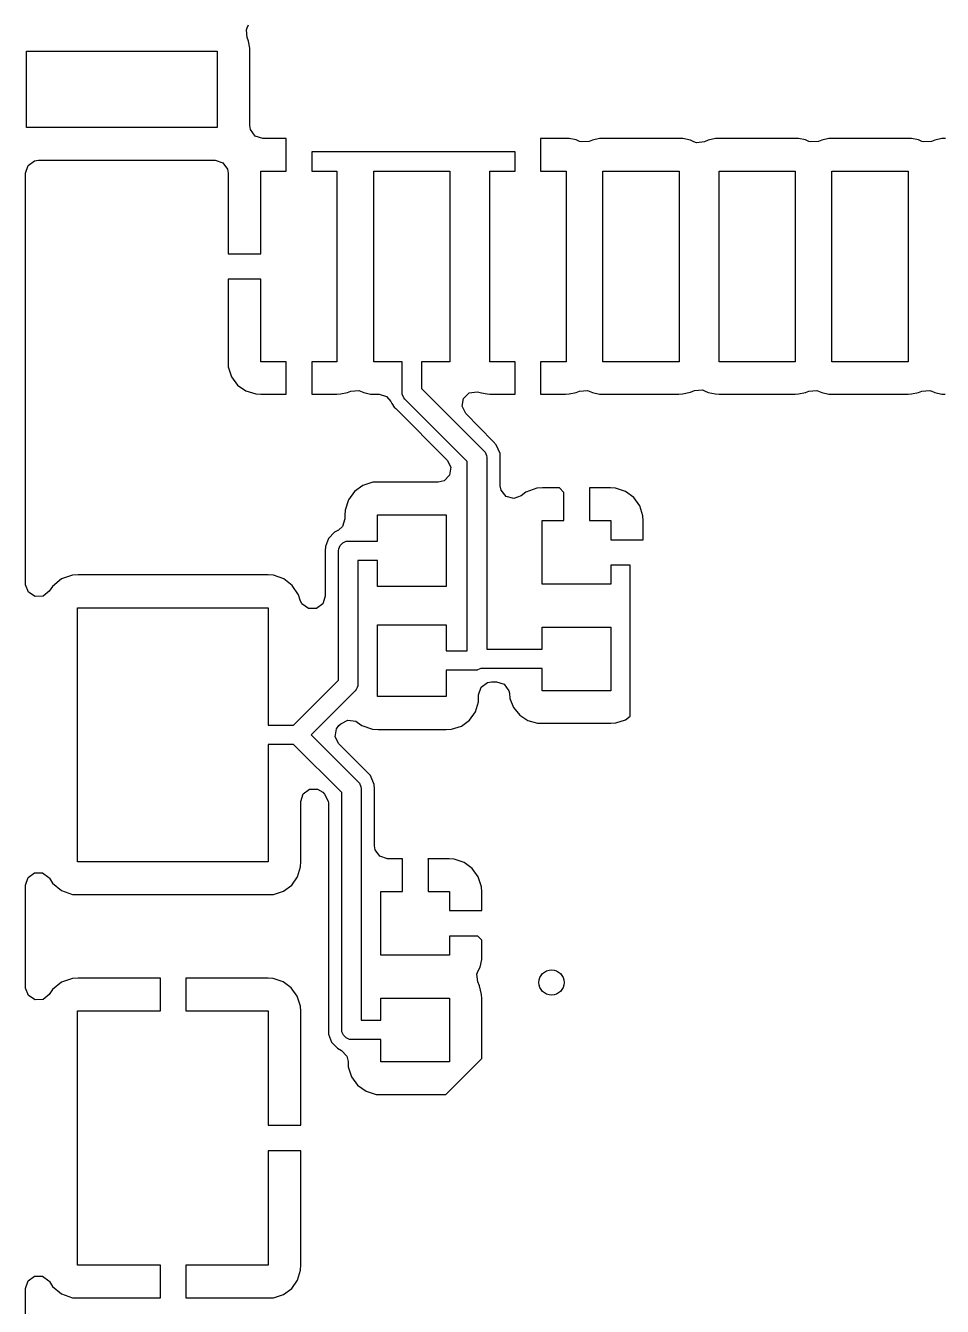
# Model space of a CAD drawing. Header units: inches. Extents: x 5.33 to 6.48, y -5.2 to -3.46.
# Drawn here: x 5.3299 to 5.6139, y -4.6579 to -4.2609 of the extents above; entities that cross this region are included whole.
import ezdxf

# ---------------------------------------------------------------- set-up
doc = ezdxf.new("R2010")
doc.units = ezdxf.units.IN
doc.header["$MEASUREMENT"] = 0
doc.layers.add('Top Layer', color=13, linetype='CONTINUOUS', true_color=0xc83434)

msp = doc.modelspace()

# ---------------------------------------------------------------- linework, layer by layer
at = {"layer": 'Top Layer', "linetype": 'CONTINUOUS'}
for p, q in [((5.39829, -4.26221), (5.39847, -4.26166)), ((5.39845, -4.26467), (5.39829, -4.26221)), ((5.39847, -4.26166), (5.39889, -4.26065)), ((5.39887, -4.26571), (5.39845, -4.26467)), ((5.39932, -4.26789), (5.39887, -4.26571)), ((5.33012, -4.29252), (5.33012, -4.2689)), ((5.33012, -4.2689), (5.38917, -4.2689)), ((5.38917, -4.2689), (5.38917, -4.29252)), ((5.39935, -4.26895), (5.39932, -4.26789)), ((5.39935, -4.29193), (5.39935, -4.26895)), ((5.38917, -4.29252), (5.33012, -4.29252)), ((5.39954, -4.29317), (5.39935, -4.29193)), ((5.401, -4.29517), (5.39954, -4.29317)), ((5.40335, -4.29593), (5.401, -4.29517)), ((5.41063, -4.29593), (5.40335, -4.29593)), ((5.41063, -4.30604), (5.41063, -4.29593)), ((5.49721, -4.29593), (5.48937, -4.29593)), ((5.48937, -4.29593), (5.48937, -4.30604)), ((5.49827, -4.29595), (5.49721, -4.29593)), ((5.50041, -4.29639), (5.49827, -4.29595)), ((5.50143, -4.29681), (5.50041, -4.29639)), ((5.50197, -4.29699), (5.50143, -4.29681)), ((5.50444, -4.29682), (5.50197, -4.29699)), ((5.50547, -4.29641), (5.50444, -4.29682)), ((5.50766, -4.29596), (5.50547, -4.29641)), ((5.50872, -4.29593), (5.50766, -4.29596)), ((5.53228, -4.29593), (5.50872, -4.29593)), ((5.53232, -4.29593), (5.53228, -4.29593)), ((5.5335, -4.29592), (5.53232, -4.29593)), ((5.53581, -4.29642), (5.5335, -4.29592)), ((5.53688, -4.29692), (5.53581, -4.29642)), ((5.53774, -4.29722), (5.53688, -4.29692)), ((5.5402, -4.29696), (5.53774, -4.29722)), ((5.54129, -4.29648), (5.5402, -4.29696)), ((5.54361, -4.29596), (5.54129, -4.29648)), ((5.54474, -4.29593), (5.54361, -4.29596)), ((5.56827, -4.29593), (5.54474, -4.29593)), ((5.56934, -4.29595), (5.56827, -4.29593)), ((5.57148, -4.29639), (5.56934, -4.29595)), ((5.57249, -4.29681), (5.57148, -4.29639)), ((5.57303, -4.29699), (5.57249, -4.29681)), ((5.5755, -4.29682), (5.57303, -4.29699)), ((5.57654, -4.29641), (5.5755, -4.29682)), ((5.57872, -4.29596), (5.57654, -4.29641)), ((5.57978, -4.29593), (5.57872, -4.29596)), ((5.60331, -4.29593), (5.57978, -4.29593)), ((5.60437, -4.29595), (5.60331, -4.29593)), ((5.60652, -4.29639), (5.60437, -4.29595)), ((5.60753, -4.29681), (5.60652, -4.29639)), ((5.60807, -4.29699), (5.60753, -4.29681)), ((5.61054, -4.29682), (5.60807, -4.29699)), ((5.61158, -4.29641), (5.61054, -4.29682)), ((5.61376, -4.29596), (5.61158, -4.29641)), ((5.61482, -4.29593), (5.61376, -4.29596)), ((5.33062, -4.30434), (5.33262, -4.30289)), ((5.33262, -4.30289), (5.33386, -4.30269)), ((5.33386, -4.30269), (5.38858, -4.30269)), ((5.38858, -4.30269), (5.39093, -4.30346)), ((5.4815, -4.30001), (5.4185, -4.30001)), ((5.4185, -4.30001), (5.4185, -4.30604)), ((5.4815, -4.30604), (5.4815, -4.30001)), ((5.32986, -4.30669), (5.33062, -4.30434)), ((5.32986, -4.3651), (5.32986, -4.30669)), ((5.39093, -4.30346), (5.39239, -4.30546)), ((5.39239, -4.30546), (5.39258, -4.30669)), ((5.39258, -4.30669), (5.39258, -4.33169)), ((5.4027, -4.33169), (5.4027, -4.30604)), ((5.4027, -4.30604), (5.41063, -4.30604)), ((5.4185, -4.30604), (5.42632, -4.30604)), ((5.42632, -4.30604), (5.42632, -4.3651)), ((5.4377, -4.3651), (5.4377, -4.30604)), ((5.4377, -4.30604), (5.46132, -4.30604)), ((5.46132, -4.30604), (5.46132, -4.3651)), ((5.4737, -4.3651), (5.4737, -4.30604)), ((5.4737, -4.30604), (5.4815, -4.30604)), ((5.48937, -4.30604), (5.49732, -4.30604)), ((5.49732, -4.30604), (5.49732, -4.3651)), ((5.5087, -4.3651), (5.5087, -4.30604)), ((5.5087, -4.30604), (5.53232, -4.30604)), ((5.53232, -4.30604), (5.53232, -4.3651)), ((5.5447, -4.3651), (5.5447, -4.30604)), ((5.5447, -4.30604), (5.56833, -4.30604)), ((5.56833, -4.30604), (5.56833, -4.3651)), ((5.5797, -4.3651), (5.5797, -4.30604)), ((5.5797, -4.30604), (5.60333, -4.30604)), ((5.60333, -4.30604), (5.60333, -4.3651)), ((5.39258, -4.33169), (5.4027, -4.33169)), ((5.4027, -4.33957), (5.39258, -4.33957)), ((5.39258, -4.33957), (5.39258, -4.3651)), ((5.4027, -4.3651), (5.4027, -4.33957)), ((5.32986, -4.43406), (5.32986, -4.3651)), ((5.39258, -4.3651), (5.39263, -4.3667)), ((5.41063, -4.3651), (5.4027, -4.3651)), ((5.41063, -4.37513), (5.41063, -4.3651)), ((5.42632, -4.3651), (5.4185, -4.3651)), ((5.4185, -4.3651), (5.4185, -4.37513)), ((5.44651, -4.3651), (5.4377, -4.3651)), ((5.44651, -4.37461), (5.44651, -4.3651)), ((5.46132, -4.3651), (5.45251, -4.3651)), ((5.45251, -4.3651), (5.45251, -4.37336)), ((5.4815, -4.3651), (5.4737, -4.3651)), ((5.4815, -4.37513), (5.4815, -4.3651)), ((5.49732, -4.3651), (5.48937, -4.3651)), ((5.48937, -4.3651), (5.48937, -4.37513)), ((5.53232, -4.3651), (5.5087, -4.3651)), ((5.56833, -4.3651), (5.5447, -4.3651)), ((5.60333, -4.3651), (5.5797, -4.3651)), ((5.39263, -4.3667), (5.39362, -4.36979)), ((5.39362, -4.36979), (5.39548, -4.37233)), ((5.39548, -4.37233), (5.39806, -4.37416)), ((5.39806, -4.37416), (5.40115, -4.37511)), ((5.42957, -4.37465), (5.43061, -4.37424)), ((5.43061, -4.37424), (5.43308, -4.37408)), ((5.43308, -4.37408), (5.43364, -4.37427)), ((5.43364, -4.37427), (5.43464, -4.37469)), ((5.45251, -4.37336), (5.47183, -4.39268)), ((5.50043, -4.37465), (5.50148, -4.37424)), ((5.50148, -4.37424), (5.50394, -4.37408)), ((5.50394, -4.37408), (5.50451, -4.37427)), ((5.50451, -4.37427), (5.5055, -4.37469)), ((5.53588, -4.37454), (5.53706, -4.37406)), ((5.53706, -4.37406), (5.53953, -4.37387)), ((5.53953, -4.37387), (5.54023, -4.37411)), ((5.54023, -4.37411), (5.5413, -4.3746)), ((5.5715, -4.37465), (5.57254, -4.37424)), ((5.57254, -4.37424), (5.57501, -4.37408)), ((5.57501, -4.37408), (5.57557, -4.37427)), ((5.57557, -4.37427), (5.57657, -4.37469)), ((5.60654, -4.37465), (5.60758, -4.37424)), ((5.60758, -4.37424), (5.61004, -4.37408)), ((5.61004, -4.37408), (5.61061, -4.37427)), ((5.61061, -4.37427), (5.6116, -4.37469)), ((5.40115, -4.37511), (5.40278, -4.37513)), ((5.40278, -4.37513), (5.41063, -4.37513)), ((5.4185, -4.37513), (5.42632, -4.37513)), ((5.42632, -4.37513), (5.42738, -4.3751)), ((5.42738, -4.3751), (5.42957, -4.37465)), ((5.43464, -4.37469), (5.43675, -4.37512)), ((5.43675, -4.37512), (5.43782, -4.37513)), ((5.43782, -4.37513), (5.43937, -4.37513)), ((5.43937, -4.37513), (5.44172, -4.3759)), ((5.44172, -4.3759), (5.44301, -4.37747)), ((5.44301, -4.37747), (5.44328, -4.37807)), ((5.44328, -4.37807), (5.44404, -4.37915)), ((5.44656, -4.37519), (5.44651, -4.37461)), ((5.44701, -4.37627), (5.44656, -4.37519)), ((5.44739, -4.37673), (5.44701, -4.37627)), ((5.4667, -4.39605), (5.44739, -4.37673)), ((5.46514, -4.37893), (5.46555, -4.37649)), ((5.46555, -4.37649), (5.46732, -4.37476)), ((5.46732, -4.37476), (5.46977, -4.3744)), ((5.46977, -4.3744), (5.4703, -4.37453)), ((5.4703, -4.37453), (5.47114, -4.3748)), ((5.47114, -4.3748), (5.47289, -4.3751)), ((5.47289, -4.3751), (5.4737, -4.37513)), ((5.4737, -4.37513), (5.4815, -4.37513)), ((5.48937, -4.37513), (5.49718, -4.37513)), ((5.49718, -4.37513), (5.49824, -4.3751)), ((5.49824, -4.3751), (5.50043, -4.37465)), ((5.5055, -4.37469), (5.50762, -4.37512)), ((5.50762, -4.37512), (5.50868, -4.37513)), ((5.50868, -4.37513), (5.5322, -4.37513)), ((5.5322, -4.37513), (5.53339, -4.37509)), ((5.53339, -4.37509), (5.53588, -4.37454)), ((5.5413, -4.3746), (5.54359, -4.37511)), ((5.54359, -4.37511), (5.54472, -4.37513)), ((5.54472, -4.37513), (5.56825, -4.37513)), ((5.56825, -4.37513), (5.56931, -4.3751)), ((5.56931, -4.3751), (5.5715, -4.37465)), ((5.57657, -4.37469), (5.57868, -4.37512)), ((5.57868, -4.37512), (5.57975, -4.37513)), ((5.57975, -4.37513), (5.60329, -4.37513)), ((5.60329, -4.37513), (5.60435, -4.3751)), ((5.60435, -4.3751), (5.60654, -4.37465)), ((5.6116, -4.37469), (5.61372, -4.37512)), ((5.61372, -4.37512), (5.61478, -4.37513)), ((5.44404, -4.37915), (5.44452, -4.37961)), ((5.44452, -4.37961), (5.44456, -4.37965)), ((5.44456, -4.37965), (5.46051, -4.3956)), ((5.46623, -4.38114), (5.46514, -4.37893)), ((5.47469, -4.38979), (5.46623, -4.38114)), ((5.4757, -4.39084), (5.47469, -4.38979)), ((5.47183, -4.39268), (5.4722, -4.39314)), ((5.4722, -4.39314), (5.47265, -4.39422)), ((5.47265, -4.39422), (5.47271, -4.3948)), ((5.47685, -4.39356), (5.4757, -4.39084)), ((5.47688, -4.39422), (5.47685, -4.39356)), ((5.47691, -4.39496), (5.47688, -4.39422)), ((5.46051, -4.3956), (5.46163, -4.3978)), ((5.46163, -4.3978), (5.46124, -4.40024)), ((5.4667, -4.45471), (5.4667, -4.39605)), ((5.47271, -4.3948), (5.47271, -4.4542)), ((5.47691, -4.40354), (5.47691, -4.39496)), ((5.45949, -4.40199), (5.45768, -4.40243)), ((5.46124, -4.40024), (5.45949, -4.40199)), ((5.43175, -4.40537), (5.42987, -4.40796)), ((5.43434, -4.40349), (5.43175, -4.40537)), ((5.43744, -4.40248), (5.43434, -4.40349)), ((5.43905, -4.40243), (5.43744, -4.40248)), ((5.45768, -4.40243), (5.43905, -4.40243)), ((5.47716, -4.40494), (5.47691, -4.40354)), ((5.4787, -4.40688), (5.47716, -4.40494)), ((5.48483, -4.40553), (5.4834, -4.40667)), ((5.48827, -4.40426), (5.48483, -4.40553)), ((5.49003, -4.4042), (5.48827, -4.40426)), ((5.49525, -4.4042), (5.49003, -4.4042)), ((5.49665, -4.4056), (5.49525, -4.4042)), ((5.49665, -4.41433), (5.49665, -4.4056)), ((5.5111, -4.4042), (5.50453, -4.4042)), ((5.50453, -4.4042), (5.50453, -4.41433)), ((5.51264, -4.40429), (5.5111, -4.4042)), ((5.51571, -4.40535), (5.51264, -4.40429)), ((5.51826, -4.40724), (5.51571, -4.40535)), ((5.42987, -4.40796), (5.42886, -4.41107)), ((5.48108, -4.40754), (5.4787, -4.40688)), ((5.4834, -4.40667), (5.48108, -4.40754)), ((5.52011, -4.40981), (5.51826, -4.40724)), ((5.52112, -4.4129), (5.52011, -4.40981)), ((5.4288, -4.41378), (5.42804, -4.41613)), ((5.42886, -4.41107), (5.4288, -4.41267)), ((5.4288, -4.41267), (5.4288, -4.41378)), ((5.43888, -4.4207), (5.43888, -4.41253)), ((5.43888, -4.41253), (5.46014, -4.41253)), ((5.46014, -4.41253), (5.46014, -4.43479)), ((5.5212, -4.41446), (5.52112, -4.4129)), ((5.42554, -4.41795), (5.42374, -4.41993)), ((5.42676, -4.41727), (5.42554, -4.41795)), ((5.42804, -4.41613), (5.42676, -4.41727)), ((5.48988, -4.43402), (5.48988, -4.41433)), ((5.48988, -4.41433), (5.49665, -4.41433)), ((5.50453, -4.41433), (5.51114, -4.41433)), ((5.51114, -4.41433), (5.51114, -4.42028)), ((5.5212, -4.42028), (5.5212, -4.41446)), ((5.42374, -4.41993), (5.42276, -4.42243)), ((5.42731, -4.42203), (5.42814, -4.4212)), ((5.42814, -4.4212), (5.42922, -4.42076)), ((5.42922, -4.42076), (5.4298, -4.4207)), ((5.4298, -4.4207), (5.43888, -4.4207)), ((5.51114, -4.42028), (5.5212, -4.42028)), ((5.42276, -4.42243), (5.4227, -4.42372)), ((5.4227, -4.42372), (5.4227, -4.4378)), ((5.4268, -4.4237), (5.42686, -4.42312)), ((5.4268, -4.46376), (5.4268, -4.4237)), ((5.42686, -4.42312), (5.42731, -4.42203)), ((5.43888, -4.4267), (5.43281, -4.4267)), ((5.43281, -4.4267), (5.43281, -4.465)), ((5.43888, -4.43479), (5.43888, -4.4267)), ((5.51721, -4.42815), (5.51114, -4.42815)), ((5.51114, -4.42815), (5.51114, -4.43402)), ((5.51721, -4.475), (5.51721, -4.42815)), ((5.341, -4.43245), (5.33821, -4.43473)), ((5.34439, -4.43124), (5.341, -4.43245)), ((5.34615, -4.43117), (5.34439, -4.43124)), ((5.405, -4.43117), (5.34615, -4.43117)), ((5.40663, -4.43126), (5.405, -4.43117)), ((5.40985, -4.43241), (5.40663, -4.43126)), ((5.41248, -4.43446), (5.40985, -4.43241)), ((5.32986, -4.43422), (5.32986, -4.43406)), ((5.33072, -4.43654), (5.32986, -4.43422)), ((5.33278, -4.43791), (5.33072, -4.43654)), ((5.33525, -4.4378), (5.33278, -4.43791)), ((5.33719, -4.43627), (5.33525, -4.4378)), ((5.33821, -4.43473), (5.33719, -4.43627)), ((5.41436, -4.43731), (5.41248, -4.43446)), ((5.41488, -4.43898), (5.41436, -4.43731)), ((5.4227, -4.4378), (5.42194, -4.44015)), ((5.46014, -4.43479), (5.43888, -4.43479)), ((5.51114, -4.43402), (5.48988, -4.43402)), ((5.34598, -4.52008), (5.34598, -4.44134)), ((5.34598, -4.44134), (5.40504, -4.44134)), ((5.40504, -4.44134), (5.40504, -4.47771)), ((5.41546, -4.44015), (5.41488, -4.43898)), ((5.41746, -4.4416), (5.41546, -4.44015)), ((5.41994, -4.4416), (5.41746, -4.4416)), ((5.42194, -4.44015), (5.41994, -4.4416)), ((5.43888, -4.46889), (5.43888, -4.44662)), ((5.43888, -4.44662), (5.46014, -4.44662)), ((5.46014, -4.44662), (5.46014, -4.45471)), ((5.48988, -4.4542), (5.48988, -4.4474)), ((5.48988, -4.4474), (5.51114, -4.4474)), ((5.51114, -4.4474), (5.51114, -4.46709)), ((5.46014, -4.45471), (5.4667, -4.45471)), ((5.47271, -4.4542), (5.48988, -4.4542)), ((5.46921, -4.46072), (5.46014, -4.46072)), ((5.46014, -4.46072), (5.46014, -4.46889)), ((5.4698, -4.46066), (5.46921, -4.46072)), ((5.46983, -4.46065), (5.4698, -4.46066)), ((5.46986, -4.46065), (5.46983, -4.46065)), ((5.47037, -4.46043), (5.46986, -4.46065)), ((5.47088, -4.46021), (5.47037, -4.46043)), ((5.47089, -4.46021), (5.47088, -4.46021)), ((5.48988, -4.46021), (5.47089, -4.46021)), ((5.48988, -4.46709), (5.48988, -4.46021)), ((5.41287, -4.47771), (5.4268, -4.46376)), ((5.43275, -4.46559), (5.43253, -4.4661)), ((5.43281, -4.465), (5.43275, -4.46558)), ((5.43275, -4.46558), (5.43275, -4.46558)), ((5.43275, -4.46558), (5.43275, -4.46558)), ((5.43275, -4.46558), (5.43275, -4.46559)), ((5.47098, -4.46596), (5.47298, -4.4645)), ((5.47298, -4.4645), (5.47421, -4.46431)), ((5.47421, -4.46431), (5.47579, -4.46431)), ((5.47579, -4.46431), (5.47814, -4.46507)), ((5.47814, -4.46507), (5.47959, -4.46707)), ((5.43193, -4.46712), (5.41836, -4.48071)), ((5.4323, -4.46667), (5.43193, -4.46712)), ((5.43253, -4.4661), (5.4323, -4.46667)), ((5.4323, -4.46667), (5.4323, -4.46667)), ((5.4323, -4.46667), (5.4323, -4.46667)), ((5.4323, -4.46667), (5.4323, -4.46667)), ((5.46014, -4.46889), (5.43888, -4.46889)), ((5.47019, -4.4705), (5.47021, -4.46887)), ((5.47021, -4.46831), (5.47098, -4.46596)), ((5.47021, -4.46887), (5.47021, -4.46831)), ((5.47959, -4.46707), (5.47976, -4.46788)), ((5.47976, -4.46788), (5.47993, -4.46945)), ((5.47993, -4.46945), (5.48106, -4.4723)), ((5.51114, -4.46709), (5.48988, -4.46709)), ((5.46741, -4.47617), (5.46924, -4.4736)), ((5.46924, -4.4736), (5.47019, -4.4705)), ((5.48106, -4.4723), (5.48295, -4.47462)), ((5.4269, -4.47788), (5.42749, -4.47729)), ((5.42749, -4.47729), (5.42969, -4.47617)), ((5.42969, -4.47617), (5.43213, -4.47655)), ((5.43213, -4.47655), (5.43263, -4.47686)), ((5.43263, -4.47686), (5.43406, -4.47787)), ((5.46486, -4.47804), (5.46741, -4.47617)), ((5.48295, -4.47462), (5.48545, -4.47626)), ((5.48545, -4.47626), (5.48841, -4.4771)), ((5.48841, -4.4771), (5.48997, -4.4771)), ((5.48997, -4.4771), (5.51114, -4.4771)), ((5.51114, -4.4771), (5.51271, -4.47704)), ((5.51271, -4.47704), (5.51577, -4.47605)), ((5.51577, -4.47605), (5.51721, -4.475)), ((5.40504, -4.47771), (5.41287, -4.47771)), ((5.41836, -4.48071), (5.43293, -4.49528)), ((5.42577, -4.48133), (5.42616, -4.47889)), ((5.4269, -4.48354), (5.42577, -4.48133)), ((5.42616, -4.47889), (5.4269, -4.47788)), ((5.43406, -4.47787), (5.43738, -4.479)), ((5.43738, -4.479), (5.43906, -4.47907)), ((5.43906, -4.47907), (5.46018, -4.47907)), ((5.46018, -4.47907), (5.46178, -4.47903)), ((5.46178, -4.47903), (5.46486, -4.47804)), ((5.41287, -4.48371), (5.40504, -4.48371)), ((5.40504, -4.48371), (5.40504, -4.52008)), ((5.42781, -4.49865), (5.41287, -4.48371)), ((5.43572, -4.49236), (5.4269, -4.48354)), ((5.43671, -4.4934), (5.43572, -4.49236)), ((5.43787, -4.49613), (5.43671, -4.4934)), ((5.43293, -4.49528), (5.4333, -4.49573)), ((5.4333, -4.49573), (5.43375, -4.49682)), ((5.43375, -4.49682), (5.43381, -4.4974)), ((5.43381, -4.4974), (5.43381, -4.5692)), ((5.43793, -4.49753), (5.43787, -4.49613)), ((5.41509, -4.50138), (5.41586, -4.49903)), ((5.41509, -4.52005), (5.41509, -4.50138)), ((5.41586, -4.49903), (5.41786, -4.49757)), ((5.41786, -4.49757), (5.42033, -4.49757)), ((5.42033, -4.49757), (5.42192, -4.49855)), ((5.42192, -4.49855), (5.42251, -4.49914)), ((5.42251, -4.49914), (5.42364, -4.50134)), ((5.42364, -4.50134), (5.42369, -4.50197)), ((5.42781, -4.5722), (5.42781, -4.49865)), ((5.43793, -4.51516), (5.43793, -4.49753)), ((5.42369, -4.50197), (5.42369, -4.57218)), ((5.43812, -4.51639), (5.43793, -4.51516)), ((5.43958, -4.51839), (5.43812, -4.51639)), ((5.40504, -4.52008), (5.34598, -4.52008)), ((5.41507, -4.52168), (5.41509, -4.52005)), ((5.44193, -4.51916), (5.43958, -4.51839)), ((5.44667, -4.51916), (5.44193, -4.51916)), ((5.44665, -4.51929), (5.44667, -4.51916)), ((5.44665, -4.52933), (5.44665, -4.51929)), ((5.4611, -4.51916), (5.45451, -4.51916)), ((5.45451, -4.51916), (5.45453, -4.51929)), ((5.45453, -4.51929), (5.45453, -4.52933)), ((5.46264, -4.51925), (5.4611, -4.51916)), ((5.46571, -4.52031), (5.46264, -4.51925)), ((5.46826, -4.5222), (5.46571, -4.52031)), ((5.32986, -4.52736), (5.33062, -4.52501)), ((5.33062, -4.52501), (5.33262, -4.52356)), ((5.33262, -4.52356), (5.33509, -4.52356)), ((5.33509, -4.52356), (5.33709, -4.52501)), ((5.33709, -4.52501), (5.33721, -4.52518)), ((5.33721, -4.52518), (5.33821, -4.52672)), ((5.41229, -4.52735), (5.41413, -4.52478)), ((5.41413, -4.52478), (5.41507, -4.52168)), ((5.47011, -4.52477), (5.46826, -4.5222)), ((5.47112, -4.52786), (5.47011, -4.52477)), ((5.32986, -4.55906), (5.32986, -4.52736)), ((5.33821, -4.52672), (5.34098, -4.52899)), ((5.34098, -4.52899), (5.34437, -4.53019)), ((5.40975, -4.52922), (5.41229, -4.52735)), ((5.4712, -4.52942), (5.47112, -4.52786)), ((5.34437, -4.53019), (5.34613, -4.53025)), ((5.34613, -4.53025), (5.40506, -4.53025)), ((5.40506, -4.53025), (5.40666, -4.53021)), ((5.40666, -4.53021), (5.40975, -4.52922)), ((5.43988, -4.54902), (5.43988, -4.52933)), ((5.43988, -4.52933), (5.44665, -4.52933)), ((5.45453, -4.52933), (5.46114, -4.52933)), ((5.46114, -4.52933), (5.46114, -4.53524)), ((5.4712, -4.53524), (5.4712, -4.52942)), ((5.46114, -4.53524), (5.4712, -4.53524)), ((5.46997, -4.54311), (5.46114, -4.54311)), ((5.46114, -4.54311), (5.46114, -4.54902)), ((5.4712, -4.54434), (5.46997, -4.54311)), ((5.4712, -4.54902), (5.4712, -4.54434)), ((5.46114, -4.54902), (5.43988, -4.54902)), ((5.4712, -4.54908), (5.4712, -4.54902)), ((5.47007, -4.55387), (5.47065, -4.55276)), ((5.47065, -4.55276), (5.47122, -4.55033)), ((5.47122, -4.55033), (5.4712, -4.54908)), ((5.34439, -4.55624), (5.341, -4.55745)), ((5.34615, -4.55617), (5.34439, -4.55624)), ((5.37167, -4.55617), (5.34615, -4.55617)), ((5.37165, -4.5563), (5.37167, -4.55617)), ((5.37165, -4.56634), (5.37165, -4.5563)), ((5.405, -4.55617), (5.37951, -4.55617)), ((5.37951, -4.55617), (5.37953, -4.5563)), ((5.37953, -4.5563), (5.37953, -4.56634)), ((5.40654, -4.55626), (5.405, -4.55617)), ((5.40961, -4.55731), (5.40654, -4.55626)), ((5.46971, -4.55488), (5.47007, -4.55387)), ((5.46997, -4.55734), (5.46971, -4.55488)), ((5.32986, -4.55922), (5.32986, -4.55906)), ((5.33072, -4.56154), (5.32986, -4.55922)), ((5.33821, -4.55973), (5.33719, -4.56127)), ((5.341, -4.55745), (5.33821, -4.55973)), ((5.41215, -4.55921), (5.40961, -4.55731)), ((5.41401, -4.56178), (5.41215, -4.55921)), ((5.47052, -4.55858), (5.46997, -4.55734)), ((5.47114, -4.56122), (5.47052, -4.55858)), ((5.33278, -4.56291), (5.33072, -4.56154)), ((5.33525, -4.5628), (5.33278, -4.56291)), ((5.33719, -4.56127), (5.33525, -4.5628)), ((5.41502, -4.56486), (5.41401, -4.56178)), ((5.41509, -4.56643), (5.41502, -4.56486)), ((5.43988, -4.5692), (5.43988, -4.5624)), ((5.43988, -4.5624), (5.46114, -4.5624)), ((5.46114, -4.5624), (5.46114, -4.58209)), ((5.4712, -4.56249), (5.47114, -4.56122)), ((5.4712, -4.58107), (5.4712, -4.56249)), ((5.34598, -4.64508), (5.34598, -4.56634)), ((5.34598, -4.56634), (5.37165, -4.56634)), ((5.37953, -4.56634), (5.40504, -4.56634)), ((5.40504, -4.56634), (5.40504, -4.60177)), ((5.41509, -4.60177), (5.41509, -4.56643)), ((5.42369, -4.57218), (5.42373, -4.57349)), ((5.42786, -4.57279), (5.42781, -4.5722)), ((5.42831, -4.57387), (5.42786, -4.57279)), ((5.43381, -4.5692), (5.43988, -4.5692)), ((5.42373, -4.57349), (5.42468, -4.57596)), ((5.42468, -4.57596), (5.42647, -4.57791)), ((5.42914, -4.5747), (5.42831, -4.57387)), ((5.43022, -4.57515), (5.42914, -4.5747)), ((5.43081, -4.57521), (5.43022, -4.57515)), ((5.43988, -4.57521), (5.43081, -4.57521)), ((5.43988, -4.58209), (5.43988, -4.57521)), ((5.42647, -4.57791), (5.42768, -4.57856)), ((5.42768, -4.57856), (5.42939, -4.58035)), ((5.42939, -4.58035), (5.42978, -4.58195)), ((5.42978, -4.58195), (5.42984, -4.58362)), ((5.42984, -4.58362), (5.43085, -4.58673)), ((5.46114, -4.58209), (5.43988, -4.58209)), ((5.46001, -4.59226), (5.4712, -4.58107)), ((5.43085, -4.58673), (5.43273, -4.58931)), ((5.43273, -4.58931), (5.43532, -4.59119)), ((5.43532, -4.59119), (5.43843, -4.5922)), ((5.43843, -4.5922), (5.44003, -4.59226)), ((5.44003, -4.59226), (5.46001, -4.59226)), ((5.40504, -4.60177), (5.41509, -4.60177)), ((5.41509, -4.60965), (5.40504, -4.60965)), ((5.40504, -4.60965), (5.40504, -4.64508)), ((5.41509, -4.64505), (5.41509, -4.60965)), ((5.37165, -4.64508), (5.34598, -4.64508)), ((5.37165, -4.65512), (5.37165, -4.64508)), ((5.40504, -4.64508), (5.37953, -4.64508)), ((5.37953, -4.64508), (5.37953, -4.65512)), ((5.41413, -4.64978), (5.41507, -4.64668)), ((5.41507, -4.64668), (5.41509, -4.64505)), ((5.32986, -4.65236), (5.33062, -4.65001)), ((5.33062, -4.65001), (5.33262, -4.64856)), ((5.33262, -4.64856), (5.33509, -4.64856)), ((5.33509, -4.64856), (5.33709, -4.65001)), ((5.33709, -4.65001), (5.33721, -4.65018)), ((5.33721, -4.65018), (5.33821, -4.65172)), ((5.33821, -4.65172), (5.34098, -4.65399)), ((5.41229, -4.65235), (5.41413, -4.64978)), ((5.32986, -4.66055), (5.32986, -4.65236)), ((5.34098, -4.65399), (5.34437, -4.65519)), ((5.34437, -4.65519), (5.34613, -4.65525)), ((5.34613, -4.65525), (5.37167, -4.65525)), ((5.37167, -4.65525), (5.37165, -4.65512)), ((5.37953, -4.65512), (5.37951, -4.65525)), ((5.37951, -4.65525), (5.40506, -4.65525)), ((5.40506, -4.65525), (5.40666, -4.65521)), ((5.40666, -4.65521), (5.40975, -4.65422)), ((5.40975, -4.65422), (5.41229, -4.65235))]:
    msp.add_line(p, q, dxfattribs=at)
at = {"layer": 'Top Layer'}
msp.add_circle((5.49281, -4.5575), 0.0039, dxfattribs=at)
msp.add_circle((5.49281, -4.5575), 0.0039, dxfattribs=at)

doc.saveas('drawing.dxf')
